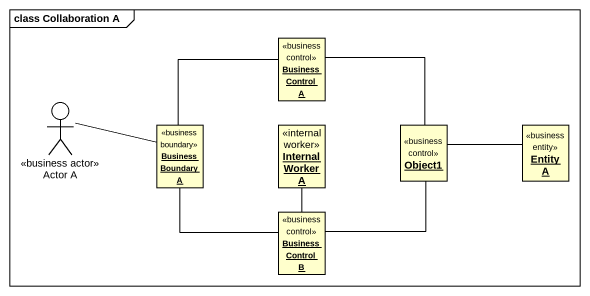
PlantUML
@startuml
mainframe class Collaboration A
allowmixing
hide circle
hide empty members
object "Business Control A" as Business_Control_A <<business control>>
actor "Actor A" as Actor_A <<business actor>>
object "Business Boundary A" as Business_Boundary_A <<business boundary>>
object "Internal Worker A" as Internal_Worker_A <<internal worker>>
object Object1 <<business control>>
object "Entity A" as Entity_A <<business entity>>
object "Business Control B" as Business_Control_B <<business control>>
Business_Control_A -- Object1
Actor_A -right- Business_Boundary_A
Business_Boundary_A -up- Business_Control_A
Business_Boundary_A -- Business_Control_B
Internal_Worker_A -- Business_Control_B
Object1 -right- Entity_A
Business_Control_B -up- Object1
@enduml
